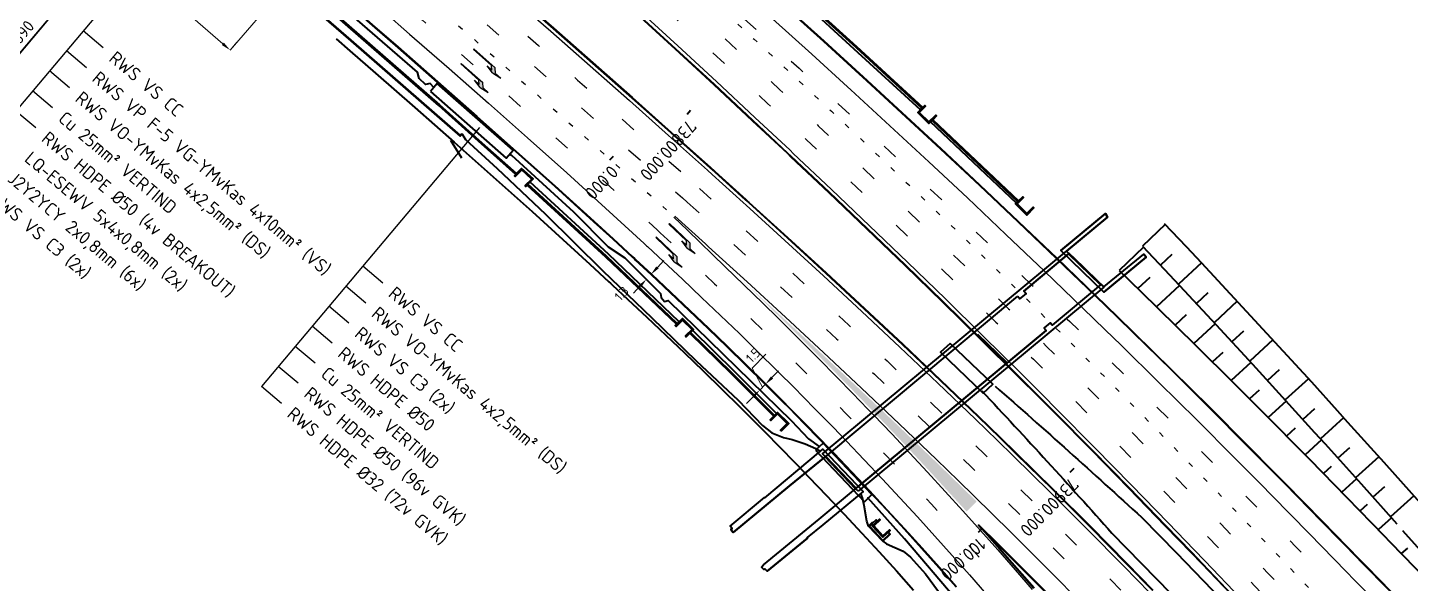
# Model space of a CAD drawing. Header units: metres. Extents: x 134219 to 139178, y 438661 to 444352.
# Drawn here: x 134844.7 to 135108.4, y 443591.3 to 443697.3 of the extents above; entities that cross this region are included whole.
import ezdxf
from ezdxf.enums import TextEntityAlignment as Align

# ---------------------------------------------------------------- set-up
doc = ezdxf.new("R2010")
doc.units = ezdxf.units.M
doc.linetypes.add('13strp', pattern=[4, 1, -3])
doc.linetypes.add('39strp', pattern=[12, 3, -9])
doc.layers.get('DEFPOINTS').update_dxf_attribs({"color": 193})
for name, color, linetype, lineweight in [('N-WE-AM-KILOMETRERING-S', 7, 'Continuous', 25), ('N-WE-KL-ET_LS_OV_KABEL-G', 10, 'KL-LS-OV-N', 35), ('N-WE-KL-ET_LS_OV_KABEL-M', 7, 'Continuous', 18), ('N-WE-KL-ET_LS_OV_KABEL-T25', 7, 'Continuous', 25), ('N-WE-KL-ET_MANTELBUIS-G', 10, 'Continuous', 35), ('Utd-geleiderail-nw', 8, 'glm a2ee v014$0$f2m40080', 35), ('Utd-ondergr-bs', 8, 'Continuous', 35), ('Utd-ondergr-nw', 8, '13strp', 35), ('X-XX-AL-AANPIJLING-G', 7, 'Continuous', 18), ('X-XX-AL-AANPIJLING-S', 7, 'Continuous', 25)]:
    doc.layers.add(name, color=color, linetype=linetype, lineweight=lineweight)
doc.layers.add('N-WE-KL-MONITORING-T25', color=2, linetype='Continuous')
doc.layers.add('Utd-weg-nw', color=8, linetype='Continuous')
doc.styles.add('alm a2ee v011$0$rtw_iso', font='NLCS-ISO.ttf')
doc.styles.add('ISO18', font='NLCS-ISO.ttf')
doc.styles.add('ISO25', font='NLCS-ISO.ttf')
doc.styles.add('NLCS-ISO', font='NLCS-ISO.ttf')
doc.styles.add('NLCS_18', font='NLCS-ISO.ttf', dxfattribs={"height": 1.8})
doc.linetypes.add('glm a2ee v014$0$f2m40080', pattern='A,2,-1,[160,RTW.shx,S=0.5,R=0,X=0,Y=0],-1', length=4)
doc.linetypes.add('KL-LS-OV-N', pattern='A,4,-1,[103,NLCS.SHX,S=0.75,R=0,X=0,Y=0],-1,4,-1.5,["0V",Standard,S=1,R=0,X=0,Y=-0.5],-3', length=14.5)
doc.dimstyles.new('NLCS_t18_pijl_Dimension_l3_h1', dxfattribs={"dimtxt": 1.8, "dimasz": 1.8, "dimexe": 2, "dimexo": 2, "dimgap": 0.7, "dimtad": 1, "dimdec": 1, "dimzin": 0, "dimdsep": 46, "dimtxsty": 'NLCS_18', "dimcen": 2.5, "dimdle": 2, "dimclrd": 256, "dimclre": 256, "dimclrt": 256, "dimadec": 1, "dimazin": 0, "dimtfac": 1, "dimtdec": 1, "dimtofl": 0, "dimtmove": 1, "dimatfit": 0, "dimfxl": 0, "dimtolj": 1, "dimtzin": 0, "dimlwd": 18, "dimlwe": 18, "dimarcsym": 0})
doc.dimstyles.new('UTD', dxfattribs={"dimtxt": 1.8, "dimasz": 1.8, "dimexe": 0, "dimexo": 0, "dimgap": 0.5, "dimtad": 1, "dimdec": 1, "dimzin": 1, "dimdsep": 46, "dimtxsty": 'ISO18', "dimcen": 2.5, "dimclrd": 256, "dimclre": 256, "dimclrt": 1, "dimadec": 0, "dimazin": 0, "dimtfac": 1, "dimtdec": 1, "dimtmove": 0, "dimatfit": 3, "dimfxl": 0, "dimlwd": -1, "dimlwe": -1, "dimarcsym": 0})

# ---------------------------------------------------------------- blocks, each defined once
blk = doc.blocks.new('Dwm A2 aanvulling$0$pijlre_750')
blk.add_hatch(color=256).paths.add_polyline_path([(5.2, -0.38), (4, -0.38), (5.7, -0.68), (7.5, -0.38), (6.2, -0.38), (5.45, 0.37), (0, 0.37), (0, 0.23), (4.6, 0.23)])
for p, q in [((0, 0.37), (5.45, 0.37)), ((0, 0.37), (0, 0.23)), ((0, 0.23), (4.6, 0.23)), ((5.2, -0.38), (4.6, 0.23)), ((6.2, -0.38), (5.45, 0.37)), ((4, -0.38), (5.2, -0.38)), ((5.7, -0.68), (4, -0.38)), ((5.7, -0.68), (7.5, -0.38)), ((6.2, -0.38), (7.5, -0.38))]:
    blk.add_line(p, q)
blk = doc.blocks.new('*D153')
at = {"layer": 'DEFPOINTS', "color": 0, "transparency": 16777216}
for p in [(134860.22, 443713.03), (134883.28, 443692.98), (134883.28, 443692.98)]:
    blk.add_point(p, dxfattribs=at)
at = {"layer": 'N-WE-KL-ET_LS_OV_KABEL-M', "lineweight": 18, "transparency": 16777216}
for p, q in [((134860.22, 443713.03), (134861.53, 443714.54)), ((134883.28, 443692.98), (134884.59, 443694.49))]:
    blk.add_line(p, q, dxfattribs=at)
at = {"layer": 'N-WE-KL-ET_LS_OV_KABEL-M', "linetype": 'Continuous', "lineweight": 18, "transparency": 16777216}
blk.add_line((134861.58, 443711.84), (134881.92, 443694.16), dxfattribs=at)
at = {"layer": 'N-WE-KL-ET_LS_OV_KABEL-M', "transparency": 16777216}
for points in [[(134861.77, 443712.07), (134861.38, 443711.62), (134860.22, 443713.03)], [(134882.12, 443694.39), (134881.72, 443693.93), (134883.28, 443692.98)]]:
    blk.add_solid(points, dxfattribs=at)
at = {"layer": 'N-WE-KL-ET_LS_OV_KABEL-M', "transparency": 16777216, "insert": (134870.44, 443706.26), "char_height": 1.8, "attachment_point": 5, "rotation": 319, "style": 'NLCS_18'}
blk.add_mtext('\\A1;30.6', dxfattribs=at)
blk = doc.blocks.new('*D171')
at = {"layer": 'DEFPOINTS', "color": 0, "transparency": 16777216}
for p in [(134963.59, 443650.2), (134962.71, 443649.26), (134962.71, 443649.26)]:
    blk.add_point(p, dxfattribs=at)
at = {"layer": 'N-WE-KL-ET_LS_OV_KABEL-M', "linetype": 'Continuous', "lineweight": 18, "transparency": 16777216}
for p, q in [((134964.82, 443651.52), (134966.04, 443652.84)), ((134961.48, 443647.94), (134960.25, 443646.62))]:
    blk.add_line(p, q, dxfattribs=at)
at = {"layer": 'N-WE-KL-ET_LS_OV_KABEL-M', "lineweight": 18, "transparency": 16777216}
for p, q in [((134962.71, 443649.26), (134961.24, 443650.62)), ((134963.59, 443650.2), (134962.13, 443651.57))]:
    blk.add_line(p, q, dxfattribs=at)
at = {"layer": 'N-WE-KL-ET_LS_OV_KABEL-M', "transparency": 16777216}
for points in [[(134964.6, 443651.73), (134965.04, 443651.32), (134963.59, 443650.2)], [(134961.26, 443648.14), (134961.7, 443647.74), (134962.71, 443649.26)]]:
    blk.add_solid(points, dxfattribs=at)
at = {"layer": 'N-WE-KL-ET_LS_OV_KABEL-M', "transparency": 16777216, "insert": (134957.98, 443646.53), "char_height": 1.8, "attachment_point": 5, "rotation": 47.0156, "style": 'NLCS_18'}
blk.add_mtext('\\A1;1.3', dxfattribs=at)
blk = doc.blocks.new('*D174')
at = {"layer": 'DEFPOINTS', "color": 0, "transparency": 16777216}
for p in [(134985.41, 443629.24), (134984.33, 443628.15), (134984.33, 443628.15)]:
    blk.add_point(p, dxfattribs=at)
at = {"layer": 'N-WE-KL-ET_LS_OV_KABEL-M', "linetype": 'Continuous', "lineweight": 18, "transparency": 16777216}
for p, q in [((134982.89, 443632.31), (134985.51, 443634.97)), ((134984.87, 443628.69), (134982.89, 443632.31)), ((134986.67, 443630.52), (134987.93, 443631.8)), ((134985.41, 443629.24), (134984.33, 443628.15)), ((134983.07, 443626.87), (134981.81, 443625.58))]:
    blk.add_line(p, q, dxfattribs=at)
at = {"layer": 'N-WE-KL-ET_LS_OV_KABEL-M', "lineweight": 18, "transparency": 16777216}
for p, q in [((134984.33, 443628.15), (134982.91, 443629.55)), ((134985.41, 443629.24), (134983.98, 443630.64))]:
    blk.add_line(p, q, dxfattribs=at)
at = {"layer": 'N-WE-KL-ET_LS_OV_KABEL-M', "transparency": 16777216}
for points in [[(134986.46, 443630.73), (134986.88, 443630.31), (134985.41, 443629.24)], [(134982.85, 443627.08), (134983.28, 443626.65), (134984.33, 443628.15)]]:
    blk.add_solid(points, dxfattribs=at)
at = {"layer": 'N-WE-KL-ET_LS_OV_KABEL-M', "transparency": 16777216, "insert": (134983.06, 443634.76), "char_height": 1.8, "attachment_point": 5, "rotation": 45.4268, "style": 'NLCS_18'}
blk.add_mtext('\\A1;1.5', dxfattribs=at)
blk = doc.blocks.new('SAL-AM_KILOMETRERING-SO')
blk.add_lwpolyline([(-37, 0), (-28, 0), (-10, 0)])
at = {"style": 'ISO25'}
blk.add_text('KM', height=2.25, dxfattribs=at).set_placement((-36, 1))
blk.add_attdef('KM', (-31, 1), '', height=2.25, dxfattribs=at)

msp = doc.modelspace()

# ---------------------------------------------------------------- hatches: boundary and pattern name
at = {"layer": 'Utd-weg-nw', "linetype": 'Continuous'}
msp.add_hatch(color=256, dxfattribs=at).paths.add_polyline_path([(134980.94, 443649.11), (134985.18, 443644.98), (134988.1, 443642.12), (134988.75, 443641.47), (134992.3, 443637.95), (134995.84, 443634.41), (134999.36, 443630.85), (135002.32, 443627.83), (135005.26, 443624.8), (135006.34, 443623.68), (135009.79, 443620.07), (135013.23, 443616.43), (135016.64, 443612.77), (135020.02, 443609.08), (135023.81, 443604.97), (135025.7, 443606.91), (135021.95, 443610.56), (135017.8, 443614.59), (135010.65, 443621.43), (135003.46, 443628.24), (134996.23, 443635.01), (134988.96, 443641.75), (134981.65, 443648.46), (134980.94, 443649.11)])

# ---------------------------------------------------------------- linework, layer by layer
at = {"layer": 'N-WE-KL-ET_LS_OV_KABEL-G', "flags": 128}
for points, elevation in [([(134922.16, 443685.84), (134921.49, 443686.58), (134920.58, 443686.39), (134919.39, 443687.53), (134919.07, 443688.75), (134876.63, 443725.56), (134874.58, 443728.01), (134873.22, 443729.12), (134867.24, 443733.3), (134867.24, 443733.33)], 9.2), ([(134936.62, 443673.11), (134936.99, 443672.93), (134948.81, 443662.11), (134955.39, 443655.46), (134958.6, 443653.34), (134965.43, 443646.55), (134965.5, 443645.78), (134966.18, 443645.05), (134966.86, 443645.2), (134990.36, 443622.26), (134993.63, 443618.84), (134995.69, 443617.35), (134995.69, 443617.35)], 6.18)]:
    msp.add_lwpolyline(points, dxfattribs=dict(at, elevation=elevation))
msp.add_lwpolyline([(135070.34, 443525.32), (135061.64, 443537.57), (135049.62, 443554.45), (135040.97, 443565.33), (135028.85, 443580.07), (135021.82, 443588.21), (135011.94, 443599.75), (135004.96, 443607.57), (135005.01, 443607.54)], dxfattribs=at)
at = {"layer": 'N-WE-KL-ET_LS_OV_KABEL-M'}
msp.add_lwpolyline([(134892.8, 443703.93), (134883.28, 443692.98)], dxfattribs=at)
at = {"layer": 'N-WE-KL-ET_MANTELBUIS-G', "flags": 128}
for points in [[(134921.5, 443685.09), (134935.96, 443672.35), (134937.28, 443673.86), (134922.82, 443686.59)], [(134994.96, 443616.66), (135004.29, 443606.85), (135005.74, 443608.23), (134996.41, 443618.04)]]:
    msp.add_lwpolyline(points, close=True, dxfattribs=at)
at = {"layer": 'Utd-geleiderail-nw', "linetype": 'Continuous', "flags": 128}
for points in [[(135029.22, 443628.91, -0.004702), (135057.2, 443603.85), (135063.81, 443597.11), (135067.19, 443593.63), (135074.14, 443586.42)], [(135026.68, 443628.01, -0.006198), (135051.5, 443600.88), (135062.74, 443589.32)]]:
    msp.add_lwpolyline(points, format="xyb", dxfattribs=at)
at = {"layer": 'Utd-ondergr-bs', "flags": 128}
for points in [[(134939.86, 443750), (134951.58, 443739.81), (134972, 443721.9), (134984.68, 443710.58), (134983.38, 443709.16), (134985.62, 443707.1), (134986.56, 443708.11), (135002.66, 443693.52), (135015.28, 443681.87), (135014.48, 443681.05), (135016.62, 443678.99), (135017.2, 443679.55), (135033.58, 443664.06), (135033.15, 443663.63), (135035.27, 443661.52), (135036.64, 443662.89), (135036.5, 443663.03), (135035.27, 443661.8), (135033.43, 443663.63), (135034.64, 443664.86)], [(134940.17, 443750), (134951.71, 443739.97), (134972.14, 443722.05), (134984.81, 443710.73), (134984.93, 443710.86), (134985.08, 443710.72), (134983.67, 443709.17), (134985.61, 443707.38), (134987.01, 443708.89), (134987.15, 443708.75), (134986.69, 443708.25), (135002.79, 443693.67), (135015.42, 443682.02), (135015.81, 443682.42), (135015.95, 443682.28), (135014.77, 443681.06), (135016.62, 443679.27), (135017.91, 443680.55), (135018.05, 443680.41), (135017.34, 443679.7), (135033.72, 443664.2), (135034.5, 443665), (135034.64, 443664.86)], [(134923.2, 443682.49), (134903.43, 443699.69), (134885.96, 443714.79), (134869.1, 443729.54)], [(134877.2, 443720.91), (134877.27, 443720.98), (134875.03, 443722.95), (134874.5, 443722.42), (134889.98, 443708.94), (134906.3, 443694.76), (134925.21, 443678.28), (134927.17, 443676.57), (134927.56, 443676.97), (134927.49, 443677.04)], [(134877.2, 443720.91), (134875.03, 443722.81), (134874.65, 443722.42), (134890.04, 443709.01), (134906.36, 443694.84), (134927.17, 443676.71), (134927.49, 443677.04)], [(134986.54, 443708.24), (134986.62, 443708.18), (135002.72, 443693.59), (135015.35, 443681.94), (135015.42, 443681.88)], [(134986.69, 443708.25), (135002.79, 443693.67), (135015.42, 443682.02), (135015.81, 443682.42), (135015.95, 443682.28), (135014.77, 443681.06), (135016.62, 443679.27), (135017.91, 443680.55), (135018.05, 443680.41), (135017.34, 443679.7), (135033.72, 443664.2), (135034.5, 443665), (135034.64, 443664.86), (135033.43, 443663.63), (135035.27, 443661.8), (135036.5, 443663.03), (135036.64, 443662.89), (135035.27, 443661.52), (135033.15, 443663.63), (135033.58, 443664.06), (135017.2, 443679.55), (135016.62, 443678.99), (135014.48, 443681.05), (135015.28, 443681.87), (135002.66, 443693.52), (134986.56, 443708.11)], [(135015.01, 443681.59), (135002.35, 443693.16), (134992.34, 443702.28), (134986.26, 443707.79)], [(134903.49, 443699.77), (134923.26, 443682.56), (134930.83, 443675.75), (134937.95, 443669.41), (134938.91, 443670.41), (134941.11, 443668.4), (134940.12, 443667.39), (134955.08, 443653.67), (134968.61, 443640.82), (134969.58, 443641.79), (134971.72, 443639.67), (134971.15, 443639.13), (134979, 443631.42), (134987.17, 443623.31), (134987.75, 443623.89), (134989.86, 443621.77), (134988.46, 443620.35), (134988.31, 443620.49), (134989.58, 443621.77), (134987.75, 443623.6), (134986.47, 443622.33), (134986.33, 443622.47), (134987.03, 443623.17), (134978.86, 443631.28), (134971.01, 443638.99), (134970.32, 443638.32), (134970.18, 443638.46), (134971.43, 443639.67), (134969.58, 443641.5), (134968.37, 443640.29), (134968.23, 443640.43), (134968.48, 443640.68), (134954.94, 443653.52), (134939.98, 443667.24), (134939.74, 443666.98), (134939.59, 443667.12), (134940.83, 443668.39), (134938.92, 443670.13), (134937.69, 443668.84), (134937.55, 443668.98), (134937.81, 443669.26), (134930.69, 443675.6), (134923.13, 443682.41), (134903.36, 443699.62)], [(134939.59, 443667.12), (134939.74, 443666.98), (134939.98, 443667.24), (134954.94, 443653.52), (134968.48, 443640.68), (134968.23, 443640.43), (134968.37, 443640.29), (134969.58, 443641.5), (134971.43, 443639.67), (134970.18, 443638.46), (134970.32, 443638.32), (134971.01, 443638.99), (134978.86, 443631.28), (134987.03, 443623.17), (134986.33, 443622.47), (134986.47, 443622.33), (134987.75, 443623.6), (134989.58, 443621.77), (134988.31, 443620.49), (134988.46, 443620.35), (134989.86, 443621.77), (134987.75, 443623.89), (134987.17, 443623.31), (134979, 443631.42), (134971.15, 443639.13), (134971.72, 443639.67), (134969.58, 443641.79), (134968.61, 443640.82), (134955.08, 443653.67), (134940.12, 443667.39), (134941.11, 443668.4), (134938.91, 443670.41), (134937.95, 443669.41), (134930.83, 443675.75), (134923.26, 443682.56), (134903.49, 443699.77)], [(134937.95, 443669.27), (134937.88, 443669.33), (134923.2, 443682.49)], [(135017.94, 443680.44), (135016.63, 443679.14), (135014.64, 443681.05), (135015.42, 443681.88)], [(135015.84, 443682.31), (135015.42, 443681.88)], [(135033.32, 443663.8), (135016.9, 443679.27)], [(135017.19, 443679.69), (135017.26, 443679.62), (135033.64, 443664.13), (135033.71, 443664.07)], [(134927.56, 443676.97), (134928.2, 443675.93), (134934.22, 443670.38), (134943.46, 443661.69), (134954.42, 443650.88), (134963.76, 443641.94), (134972.22, 443633.71), (134980.23, 443626.24), (134984.89, 443621.37), (134986.64, 443620.01), (134988.84, 443619.1), (134990.53, 443618.74), (134993.03, 443617.9), (134995.03, 443617.03), (134995.9, 443616.5)], [(134927.48, 443672.36), (134925.42, 443675.76)], [(134937.65, 443668.96), (134938.92, 443670.27), (134940.96, 443668.39), (134939.71, 443667.11)], [(134939.98, 443667.38), (134940.05, 443667.31), (134955.01, 443653.59), (134968.55, 443640.75), (134968.62, 443640.68)], [(134968.98, 443641.18), (134955.47, 443654.08), (134940.54, 443667.81)], [(135036.53, 443662.92), (135035.27, 443661.67), (135033.3, 443663.63), (135034.52, 443664.88)], [(135050.62, 443661.22), (135050.26, 443661.8), (135041.74, 443654.74), (135049.97, 443646.8), (135058.04, 443653.48), (135057.64, 443653.97)], [(135042.88, 443654.65), (135050.68, 443661.14), (135050.62, 443661.22)], [(135043.23, 443654.1), (135034.72, 443647.01)], [(135042.88, 443654.65), (135044.19, 443653.39), (135048.72, 443649.02), (135049.99, 443647.8)], [(135049.31, 443648.24), (135043.23, 443654.1)], [(135049.99, 443647.8), (135057.58, 443654.04), (135057.64, 443653.97)], [(135049.31, 443648.24), (135040.14, 443640.5)], [(134996.93, 443615.47), (135033.54, 443646.04)], [(135033.54, 443646.04), (135033.97, 443645.54), (135035.14, 443646.51), (135034.72, 443647.01)], [(134968.32, 443640.39), (134969.58, 443641.64), (134971.58, 443639.66), (134970.28, 443638.42)], [(134987.56, 443623.7), (134979.51, 443631.68), (134971.55, 443639.51)], [(135002.74, 443609.42), (135038.97, 443639.51)], [(135040.14, 443640.5), (135039.73, 443640.96), (135038.59, 443639.98), (135038.97, 443639.51)], [(134971.01, 443639.12), (134978.92, 443631.34), (134987.17, 443623.17)], [(135025.89, 443638.82), (135031.4, 443633.47)], [(134988.41, 443620.45), (134989.71, 443621.77), (134987.75, 443623.74), (134986.42, 443622.43)], [(134985.29, 443607.57), (134995.9, 443616.5), (134996.35, 443616.88), (135004.08, 443608.8), (134996.38, 443602.46), (134993.41, 443600.01)], [(134979.26, 443601.01), (134990.02, 443609.86), (134996.82, 443615.39)], [(135002.62, 443609.33), (134996.82, 443615.39)], [(135002.74, 443609.42), (134996.93, 443615.47)], [(134984.7, 443594.39), (134985.07, 443594.82), (134995.67, 443603.51), (135002.62, 443609.33)], [(135005.1, 443602.21), (135004.79, 443603.14), (135004.26, 443606.16), (135003.96, 443607.61), (135003.61, 443608.4)], [(134979.09, 443601.75), (134978.7, 443602.19), (134985.22, 443607.64), (134985.29, 443607.57)], [(135005.86, 443602.79), (135005.79, 443602.86), (135005.1, 443602.21), (135007.81, 443599.33), (135009.23, 443600.68), (135009.16, 443600.75)], [(135005.86, 443602.79), (135005.24, 443602.2), (135007.81, 443599.47), (135009.16, 443600.75)], [(135006.77, 443603.15), (135006.52, 443603.4), (135005.86, 443602.79)], [(135007.18, 443603.38), (135005.95, 443602.22), (135007.83, 443600.22), (135009.12, 443601.42)], [(134979.09, 443601.75), (134978.85, 443601.56), (134979.26, 443601.01)], [(134985.32, 443594.08), (134985.75, 443593.63), (134993.47, 443599.93), (134993.41, 443600.01)], [(135008.9, 443601.06), (135009.16, 443600.75)], [(135007.81, 443599.33), (135008.54, 443598.8), (135011.7, 443597.4), (135013.11, 443596.25), (135015.95, 443593.11), (135020.94, 443586.39), (135022.69, 443584.37), (135023.51, 443582.98), (135024.17, 443581.51), (135025.09, 443580.38), (135026.25, 443579.63), (135027.88, 443578.86), (135029.28, 443577.41), (135032.52, 443573.19), (135039.76, 443564.85), (135050.95, 443550.6), (135062.54, 443535), (135075.4, 443517.04), (135088.04, 443498.5), (135095.08, 443487.52), (135099.36, 443480.69)], [(134985.32, 443594.08), (134985.11, 443593.92), (134984.7, 443594.39)]]:
    msp.add_lwpolyline(points, dxfattribs=at)
for points in [[(135042.18, 443655.09), (135050.26, 443661.8), (135050.62, 443661.22), (135050.68, 443661.14), (135042.88, 443654.65), (135044.19, 443653.39), (135048.72, 443649.02), (135049.99, 443647.8), (135057.58, 443654.04), (135058.04, 443653.48), (135049.97, 443646.8), (135041.74, 443654.74)], [(135003.12, 443608.88), (134996.29, 443616), (135042.84, 443654.62), (135049.95, 443647.77)], [(135033.54, 443646.04), (135033.97, 443645.54), (135035.14, 443646.51), (135034.72, 443647.01), (135043.23, 443654.1), (135049.31, 443648.24), (135040.14, 443640.5), (135039.73, 443640.96), (135038.59, 443639.98), (135038.97, 443639.51), (135002.74, 443609.42), (134996.93, 443615.47)], [(135020.66, 443637), (135018.81, 443635.39), (135026.95, 443627.57), (135028.77, 443629.25)], [(134979.26, 443601.01), (134978.85, 443601.56), (134979.09, 443601.75), (134978.7, 443602.19), (134985.22, 443607.64), (134985.29, 443607.57), (134995.9, 443616.5), (134996.35, 443616.88), (135004.08, 443608.8), (134996.38, 443602.46), (134993.41, 443600.01), (134993.47, 443599.93), (134985.75, 443593.63), (134985.32, 443594.08), (134985.11, 443593.92), (134984.7, 443594.39), (134985.07, 443594.82), (134995.67, 443603.51), (135002.62, 443609.33), (134996.82, 443615.39), (134990.02, 443609.86)], [(135005.86, 443602.79), (135005.24, 443602.2), (135007.81, 443599.47), (135009.16, 443600.75), (135009.23, 443600.68), (135007.81, 443599.33), (135005.1, 443602.21), (135005.79, 443602.86)], [(135008.9, 443601.06), (135007.82, 443600.07), (135005.79, 443602.23), (135007.17, 443603.52), (135007.31, 443603.38), (135006.08, 443602.22), (135007.83, 443600.35), (135009.11, 443601.52), (135009.24, 443601.37)]]:
    msp.add_lwpolyline(points, close=True, dxfattribs=at)
at = {"layer": 'Utd-ondergr-bs'}
for points in [[(134940.17, 443750, 0), (134951.71, 443739.97, 0), (134972.14, 443722.05, 0), (134984.81, 443710.73, 0), (134984.93, 443710.86, 0), (134985.08, 443710.72, 0), (134983.67, 443709.17, 0), (134985.61, 443707.38, 0), (134987.01, 443708.89, 0), (134987.15, 443708.75, 0), (134986.69, 443708.25, 0), (135002.79, 443693.67, 0), (135015.42, 443682.02, 0), (135015.81, 443682.42, 0), (135015.95, 443682.28, 0), (135014.77, 443681.06, 0), (135016.62, 443679.27, 0), (135017.91, 443680.55, 0), (135018.05, 443680.41, 0), (135017.34, 443679.7, 0), (135033.72, 443664.2, 0), (135034.5, 443665, 0), (135034.64, 443664.86, 0)], [(134986.69, 443708.25, 0), (135002.79, 443693.67, 0), (135015.42, 443682.02, 0), (135015.81, 443682.42, 0), (135015.95, 443682.28, 0), (135014.77, 443681.06, 0), (135016.62, 443679.27, 0), (135017.91, 443680.55, 0), (135018.05, 443680.41, 0), (135017.34, 443679.7, 0), (135033.72, 443664.2, 0), (135034.5, 443665, 0), (135034.64, 443664.86, 0), (135033.43, 443663.63, 0), (135035.27, 443661.8, 0), (135036.5, 443663.03, 0), (135036.64, 443662.89, 0), (135035.27, 443661.52, 0), (135033.15, 443663.63, 0), (135033.32, 443663.8, 0), (135033.58, 443664.06, 0), (135017.2, 443679.55, 0), (135016.9, 443679.27, 0), (135016.62, 443678.99, 0), (135014.48, 443681.05, 0), (135015.01, 443681.59, 0), (135015.28, 443681.87, 0), (135002.66, 443693.52, 0), (134986.56, 443708.11, 0)], [(134986.56, 443708.11, 0), (135002.66, 443693.52, 0), (135015.28, 443681.87, 0), (135015.01, 443681.59, 0), (135014.48, 443681.05, 0), (135016.62, 443678.99, 0), (135016.9, 443679.27, 0), (135017.2, 443679.55, 0), (135033.58, 443664.06, 0), (135033.32, 443663.8, 0), (135033.15, 443663.63, 0), (135035.27, 443661.52, 0), (135036.64, 443662.89, 0), (135036.5, 443663.03, 0), (135035.27, 443661.8, 0), (135033.43, 443663.63, 0), (135034.64, 443664.86, 0)]]:
    msp.add_polyline3d(points, dxfattribs=at)
at = {"layer": 'Utd-ondergr-nw', "color": 7, "linetype": 'Continuous'}
for p, q in [((134971.15, 443681.45), (134970.48, 443680.7)), ((134956.35, 443672.71), (134955.66, 443671.99)), ((135044.22, 443613.16), (135043.51, 443612.45)), ((135026.73, 443601.66), (135025.98, 443600.99))]:
    msp.add_line(p, q, dxfattribs=at)
at = {"layer": 'Utd-ondergr-nw', "linetype": 'Continuous', "flags": 128}
for points in [[(134837.8, 443787.19), (134845.55, 443780.86), (134853.3, 443774.53), (134861.04, 443768.19), (134868.79, 443761.86), (134869.26, 443761.48), (134869.38, 443761.38), (134876.53, 443755.53), (134884.28, 443749.2), (134892.03, 443742.87), (134899.77, 443736.54), (134906.72, 443730.54), (134907.34, 443730), (134914.89, 443723.44), (134922.43, 443716.88), (134926.11, 443713.67), (134929.96, 443710.31), (134937.49, 443703.73), (134945, 443697.15), (134952.49, 443690.54), (134959.97, 443683.93), (134967.43, 443677.29), (134974.87, 443670.63), (134975.78, 443669.8)], [(134840.08, 443759.33), (134847.59, 443752.73), (134855.1, 443746.12), (134855.56, 443745.72), (134855.68, 443745.62), (134862.61, 443739.52), (134870.12, 443732.92), (134877.63, 443726.31), (134885.14, 443719.71), (134892.07, 443713.68), (134892.69, 443713.14), (134900.23, 443706.59), (134907.76, 443700.03), (134910.38, 443697.75), (134915.29, 443693.46), (134922.81, 443686.88), (134930.31, 443680.29), (134937.79, 443673.66), (134945.22, 443667.01), (134952.62, 443660.31), (134956.3, 443656.95), (134959.97, 443653.57), (134960.37, 443653.2)], [(134840.13, 443759.38), (134847.64, 443752.78), (134855.15, 443746.18), (134855.61, 443745.78), (134855.72, 443745.67), (134862.66, 443739.57), (134870.17, 443732.97), (134877.68, 443726.37), (134885.19, 443719.76), (134892.11, 443713.74), (134892.73, 443713.2), (134900.27, 443706.64), (134907.8, 443700.09), (134910.42, 443697.8), (134915.34, 443693.52), (134922.86, 443686.94), (134930.36, 443680.34), (134937.83, 443673.72), (134945.27, 443667.06), (134952.67, 443660.36), (134956.35, 443657), (134960.02, 443653.62), (134960.42, 443653.25)], [(134937.44, 443703.68), (134944.95, 443697.09), (134952.45, 443690.49), (134959.93, 443683.87), (134967.38, 443677.24), (134974.82, 443670.58), (134975.74, 443669.75)], [(134988.99, 443701.44), (134996.48, 443694.67), (135003.33, 443688.44), (135003.95, 443687.87), (135011.4, 443681.02), (135018.83, 443674.14), (135026.23, 443667.22), (135033.61, 443660.25), (135040.96, 443653.25), (135048.29, 443646.2), (135052.56, 443642.05), (135055.59, 443639.1), (135062.85, 443631.97), (135070.08, 443624.8), (135077.27, 443617.6), (135082.36, 443612.46), (135084.44, 443610.36), (135091.57, 443603.1), (135098.67, 443595.8), (135098.71, 443595.76)], [(134989.04, 443701.49), (134996.53, 443694.72), (135003.37, 443688.49), (135004, 443687.92), (135011.45, 443681.07), (135018.87, 443674.19), (135026.28, 443667.27), (135033.66, 443660.3), (135041.01, 443653.3), (135048.34, 443646.25), (135052.61, 443642.1), (135055.64, 443639.15), (135062.9, 443632.02), (135070.13, 443624.85), (135077.32, 443617.65), (135082.41, 443612.51), (135084.49, 443610.41), (135091.62, 443603.14), (135098.73, 443595.85), (135098.76, 443595.81)], [(134960.8, 443699.96), (134968.19, 443693.19), (134975.56, 443686.39), (134982.9, 443679.57), (134989.61, 443673.29), (134990.22, 443672.71), (134997.51, 443665.82), (135004.78, 443658.9), (135012.01, 443651.95), (135019.21, 443644.96), (135026.38, 443637.94), (135033.51, 443630.88), (135037.67, 443626.73), (135040.61, 443623.78), (135047.67, 443616.65), (135054.7, 443609.48), (135061.69, 443602.28), (135066.64, 443597.15), (135068.65, 443595.06), (135075.58, 443587.8)], [(134960.85, 443700.01), (134968.24, 443693.24), (134975.61, 443686.45), (134982.95, 443679.62), (134989.66, 443673.34), (134990.27, 443672.76), (134997.56, 443665.88), (135004.82, 443658.96), (135012.06, 443652), (135019.26, 443645.01), (135026.43, 443637.99), (135033.56, 443630.93), (135037.72, 443626.78), (135040.66, 443623.83), (135047.72, 443616.7), (135054.75, 443609.53), (135061.74, 443602.33), (135066.69, 443597.2), (135068.7, 443595.1), (135075.63, 443587.85)], [(134903.5, 443695.15), (134906.12, 443692.86), (134911.03, 443688.58), (134918.54, 443682.01), (134926.02, 443675.43), (134933.48, 443668.82), (134940.89, 443662.19), (134948.26, 443655.52), (134951.92, 443652.17), (134955.57, 443648.81), (134955.89, 443648.52)], [(134975.74, 443669.75), (134981.61, 443664.45), (134982.23, 443663.89), (134989.61, 443657.17), (134996.96, 443650.43), (135004.28, 443643.65), (135011.55, 443636.83), (135018.79, 443629.98), (135025.99, 443623.08), (135030.17, 443619.03), (135033.14, 443616.14), (135040.24, 443609.15), (135047.3, 443602.11), (135054.31, 443595.02), (135059.25, 443589.96)], [(134975.78, 443669.8), (134981.66, 443664.5), (134982.28, 443663.94), (134989.66, 443657.23), (134997.01, 443650.48), (135004.32, 443643.7), (135011.6, 443636.88), (135018.84, 443630.03), (135026.04, 443623.13), (135030.22, 443619.08), (135033.19, 443616.19), (135040.29, 443609.19), (135047.35, 443602.16), (135054.36, 443595.07), (135059.3, 443590.01)], [(135061.69, 443659.71), (135057.35, 443655.58)], [(135061.51, 443659.9), (135065.66, 443655.52), (135068.59, 443652.4), (135075.62, 443644.86), (135082.61, 443637.28), (135089.56, 443629.68), (135094.48, 443624.26), (135096.48, 443622.04), (135103.37, 443614.39), (135110.25, 443606.73)], [(135057.55, 443655.37), (135052.89, 443650.96)], [(135057.35, 443655.58), (135061.47, 443651.22), (135064.39, 443648.11), (135071.4, 443640.59), (135078.36, 443633.05), (135085.28, 443625.47), (135090.18, 443620.07), (135092.17, 443617.87), (135099.04, 443610.25), (135105.88, 443602.61)], [(134960.37, 443653.2), (134960.41, 443653.16), (134960.59, 443652.99), (134963.62, 443650.17), (134967.26, 443646.77), (134970.88, 443643.34), (134974.48, 443639.9), (134978.07, 443636.44), (134981.63, 443632.96), (134985.18, 443629.47), (134988.7, 443625.95), (134989.92, 443624.73), (134992.81, 443621.79), (134995.69, 443618.85), (134997.33, 443617.14), (134998.39, 443616.05), (135001.8, 443612.48), (135005.19, 443608.89), (135008.55, 443605.28), (135011.89, 443601.65), (135015.21, 443598), (135018.51, 443594.32), (135021.78, 443590.63)], [(134960.42, 443653.25), (134960.46, 443653.21), (134960.64, 443653.04), (134963.67, 443650.23), (134967.31, 443646.82), (134970.93, 443643.39), (134974.53, 443639.95), (134978.12, 443636.49), (134981.68, 443633.01), (134985.23, 443629.51), (134988.75, 443626), (134989.97, 443624.77), (134992.86, 443621.84), (134995.74, 443618.9), (134997.38, 443617.19), (134998.44, 443616.09), (135001.85, 443612.53), (135005.24, 443608.94), (135008.6, 443605.33), (135011.94, 443601.7), (135015.26, 443598.04), (135018.56, 443594.37), (135021.83, 443590.68)], [(135062.97, 443654.01), (135060.78, 443651.95)], [(135052.89, 443650.96), (135057.18, 443646.8), (135060.22, 443643.84), (135067.51, 443636.67), (135074.77, 443629.47), (135081.99, 443622.24), (135087.11, 443617.08), (135089.19, 443614.97), (135096.35, 443607.67), (135103.41, 443600.43)], [(135068.58, 443652.41), (135064.21, 443648.31)], [(134955.89, 443648.52), (134956.01, 443648.4), (134956.18, 443648.24), (134959.2, 443645.44), (134962.82, 443642.05), (134966.42, 443638.64), (134970, 443635.22), (134973.56, 443631.79), (134977.1, 443628.34), (134980.62, 443624.87), (134984.11, 443621.38), (134985.32, 443620.16), (134988.18, 443617.26), (134991.04, 443614.33), (134992.67, 443612.64), (134993.72, 443611.56), (134997.1, 443608.02), (135000.46, 443604.46), (135003.8, 443600.88), (135007.11, 443597.28), (135010.4, 443593.65), (135013.67, 443590.01)], [(135058.73, 443649.61), (135056.47, 443647.48)], [(135064.41, 443648.09), (135060.04, 443644.01)], [(135069.81, 443646.69), (135067.62, 443644.65)], [(135075.42, 443645.07), (135071.03, 443640.99)], [(135065.71, 443642.47), (135063.6, 443640.51)], [(135071.22, 443640.78), (135067.16, 443637.01)], [(135076.62, 443639.35), (135074.42, 443637.32)], [(135082.22, 443637.7), (135077.81, 443633.64)], [(135072.66, 443635.3), (135070.71, 443633.5)], [(135078.01, 443633.43), (135074.25, 443629.98)], [(135083.4, 443631.98), (135081.18, 443629.96)], [(135088.99, 443630.3), (135084.56, 443626.26)], [(135079.58, 443628.1), (135077.79, 443626.45)], [(135084.75, 443626.05), (135081.32, 443622.92)], [(135090.14, 443624.58), (135087.92, 443622.56)], [(135095.73, 443622.88), (135091.28, 443618.86)], [(135086.48, 443620.86), (135084.83, 443619.37)], [(135091.47, 443618.64), (135088.35, 443615.82)], [(135096.85, 443617.15), (135094.62, 443615.15)], [(135093.34, 443613.59), (135091.85, 443612.25)], [(135102.43, 443615.44), (135097.97, 443611.43)], [(135098.17, 443611.21), (135095.36, 443608.69)], [(135103.54, 443609.71), (135101.31, 443607.71)], [(135109.12, 443607.99), (135104.65, 443603.99)], [(135100.18, 443606.3), (135098.85, 443605.11)], [(135026, 443602.48), (135029.86, 443598.67), (135036.85, 443591.7), (135043.79, 443584.68)], [(135026, 443602.48), (135026.73, 443601.66), (135030.05, 443597.91), (135033.34, 443594.15), (135036.61, 443590.36)], [(135104.85, 443603.77), (135102.34, 443601.53)], [(135027.49, 443600.91), (135030.1, 443597.96), (135033.4, 443594.19), (135036.67, 443590.41)], [(135027.49, 443600.91), (135029.81, 443598.62), (135036.8, 443591.65), (135043.74, 443584.64)], [(135118.74, 443584.65), (135111.73, 443591.83), (135104.71, 443599), (135103.36, 443600.38)], [(135165.81, 443535.77), (135160.69, 443541.47), (135154.88, 443547.88), (135154.27, 443548.56), (135153.95, 443548.91), (135147.27, 443556.4), (135140.57, 443563.89), (135133.87, 443571.37), (135127.16, 443578.85), (135120.44, 443586.33), (135113.72, 443593.8), (135106.99, 443601.27)], [(135107.87, 443597.98), (135106.72, 443596.95)], [(135107.08, 443587.22), (135100.07, 443594.38), (135098.71, 443595.76)], [(135107.13, 443587.27), (135100.12, 443594.43), (135098.76, 443595.81)]]:
    msp.add_lwpolyline(points, dxfattribs=at)
at = {"layer": 'Utd-weg-nw', "linetype": '13strp', "flags": 128}
for points in [[(134682.21, 443958.77), (134689.76, 443952.21), (134697.3, 443945.65), (134704.85, 443939.09), (134712.4, 443932.52), (134719.94, 443925.96), (134727.49, 443919.4), (134735.03, 443912.84), (134742.58, 443906.28), (134750.13, 443899.72), (134754.22, 443896.16), (134757.67, 443893.15), (134765.22, 443886.59), (134772.76, 443880.03), (134780.31, 443873.47), (134787.86, 443866.91), (134795.4, 443860.35), (134802.95, 443853.78), (134810.49, 443847.22), (134818.04, 443840.66), (134825.59, 443834.1), (134827.95, 443832.04), (134833.13, 443827.54), (134840.68, 443820.98), (134848.23, 443814.41), (134855.77, 443807.85), (134863.32, 443801.29), (134870.86, 443794.73), (134878.41, 443788.17), (134885.96, 443781.6), (134886.41, 443781.21), (134886.53, 443781.11), (134893.5, 443775.04), (134901.05, 443768.48), (134908.59, 443761.92), (134916.13, 443755.35), (134923.03, 443749.3), (134923.65, 443748.75), (134931.15, 443742.14), (134938.65, 443735.5), (134942.3, 443732.24), (134946.13, 443728.83), (134953.59, 443722.13), (134961.04, 443715.41), (134968.47, 443708.65), (134975.89, 443701.86), (134983.28, 443695.04), (134990.66, 443688.19), (134997.39, 443681.88), (134998.01, 443681.31), (135005.33, 443674.39), (135012.64, 443667.43), (135019.91, 443660.43), (135027.16, 443653.4), (135034.38, 443646.33), (135041.56, 443639.22), (135045.75, 443635.05), (135048.72, 443632.07), (135055.83, 443624.89), (135062.92, 443617.66), (135069.96, 443610.41), (135074.95, 443605.24), (135076.98, 443603.13), (135083.96, 443595.82), (135090.92, 443588.48), (135091.15, 443588.23)], [(134658.56, 443931.57), (134666.1, 443925.01), (134673.65, 443918.44), (134681.19, 443911.88), (134688.74, 443905.32), (134696.29, 443898.76), (134703.83, 443892.2), (134711.38, 443885.64), (134718.92, 443879.07), (134726.47, 443872.51), (134730.56, 443868.95), (134734.02, 443865.95), (134741.56, 443859.39), (134749.11, 443852.83), (134756.66, 443846.27), (134764.2, 443839.7), (134771.75, 443833.14), (134779.29, 443826.58), (134786.84, 443820.02), (134794.39, 443813.46), (134801.93, 443806.9), (134804.3, 443804.84), (134809.48, 443800.33), (134817.02, 443793.77), (134824.6, 443787.25), (134832.11, 443780.65), (134839.62, 443774.04), (134847.13, 443767.44), (134854.64, 443760.84), (134862.15, 443754.23), (134862.61, 443753.83), (134862.73, 443753.73), (134869.66, 443747.63), (134877.17, 443741.03), (134884.68, 443734.42), (134892.19, 443727.82), (134899.12, 443721.79), (134899.74, 443721.25), (134907.28, 443714.69), (134914.81, 443708.13), (134918.49, 443704.93), (134922.34, 443701.57), (134929.85, 443695.01), (134937.34, 443688.44), (134944.82, 443681.85), (134952.28, 443675.25), (134959.71, 443668.64), (134967.12, 443662), (134968.03, 443661.18)]]:
    msp.add_lwpolyline(points, dxfattribs=at)
at = {"layer": 'Utd-weg-nw', "linetype": '39strp', "flags": 128}
for points in [[(134679.77, 443955.96), (134687.31, 443949.4), (134694.86, 443942.84), (134702.41, 443936.28), (134709.95, 443929.71), (134717.5, 443923.15), (134725.04, 443916.59), (134732.59, 443910.03), (134740.14, 443903.47), (134747.68, 443896.91), (134751.77, 443893.35), (134755.23, 443890.34), (134762.77, 443883.78), (134770.32, 443877.22), (134777.87, 443870.66), (134785.41, 443864.1), (134792.96, 443857.53), (134800.5, 443850.97), (134808.05, 443844.41), (134815.6, 443837.85), (134823.14, 443831.29), (134825.51, 443829.23), (134830.69, 443824.73), (134838.23, 443818.16), (134845.78, 443811.6), (134853.33, 443805.04), (134860.87, 443798.48), (134868.42, 443791.92), (134875.97, 443785.36), (134883.51, 443778.79), (134883.97, 443778.4), (134884.09, 443778.29), (134891.06, 443772.23), (134898.6, 443765.67), (134906.15, 443759.11), (134913.69, 443752.54), (134920.59, 443746.49), (134921.21, 443745.94), (134928.71, 443739.33), (134936.2, 443732.69), (134939.86, 443729.43), (134943.68, 443726.02), (134951.14, 443719.33), (134958.58, 443712.61), (134966.01, 443705.86), (134973.42, 443699.08), (134980.8, 443692.27), (134988.17, 443685.42), (134994.89, 443679.12), (134995.51, 443678.55), (135002.82, 443671.64), (135010.11, 443664.69), (135017.37, 443657.71), (135024.61, 443650.69), (135031.81, 443643.64), (135038.98, 443636.54), (135043.15, 443632.38), (135046.11, 443629.41), (135053.21, 443622.24), (135060.28, 443615.04), (135067.31, 443607.8), (135072.28, 443602.64), (135074.3, 443600.53), (135081.27, 443593.24), (135088.21, 443585.92), (135088.44, 443585.67)], [(134677.47, 443953.32), (134685.02, 443946.76), (134692.56, 443940.2), (134700.11, 443933.63), (134707.65, 443927.07), (134715.2, 443920.51), (134722.75, 443913.95), (134730.29, 443907.39), (134737.84, 443900.83), (134745.39, 443894.26), (134749.48, 443890.71), (134752.93, 443887.7), (134760.48, 443881.14), (134768.02, 443874.58), (134775.57, 443868.02), (134783.12, 443861.46), (134790.66, 443854.89), (134798.21, 443848.33), (134805.75, 443841.77), (134813.3, 443835.21), (134820.85, 443828.65), (134823.21, 443826.59), (134828.39, 443822.09), (134835.94, 443815.52), (134843.48, 443808.96), (134851.03, 443802.4), (134858.58, 443795.84), (134866.12, 443789.28), (134873.67, 443782.71), (134881.21, 443776.15), (134881.67, 443775.75), (134881.79, 443775.65), (134888.76, 443769.59), (134896.31, 443763.03), (134903.85, 443756.47), (134911.39, 443749.9), (134918.29, 443743.84), (134918.91, 443743.3), (134926.41, 443736.69), (134933.9, 443730.05), (134937.56, 443726.8), (134941.38, 443723.38), (134948.83, 443716.69), (134956.27, 443709.98), (134963.69, 443703.23), (134971.09, 443696.46), (134978.47, 443689.65), (134985.83, 443682.82), (134992.54, 443676.53), (134993.16, 443675.95), (135000.46, 443669.05), (135007.74, 443662.12), (135014.99, 443655.15), (135022.21, 443648.14), (135029.39, 443641.1), (135036.55, 443634.02), (135040.71, 443629.87), (135043.67, 443626.91), (135050.75, 443619.75), (135057.8, 443612.57), (135064.81, 443605.35), (135069.77, 443600.2), (135071.79, 443598.1), (135078.74, 443590.82), (135085.66, 443583.52), (135085.9, 443583.27)], [(134661, 443934.38), (134668.55, 443927.82), (134676.09, 443921.26), (134683.64, 443914.69), (134691.18, 443908.13), (134698.73, 443901.57), (134706.28, 443895.01), (134713.82, 443888.45), (134721.37, 443881.89), (134728.92, 443875.32), (134733.01, 443871.77), (134736.46, 443868.76), (134744.01, 443862.2), (134751.55, 443855.64), (134759.1, 443849.08), (134766.65, 443842.51), (134774.19, 443835.95), (134781.74, 443829.39), (134789.28, 443822.83), (134796.83, 443816.27), (134804.38, 443809.71), (134806.74, 443807.65), (134811.92, 443803.14), (134819.47, 443796.58), (134820.48, 443795.86), (134827.05, 443790.06), (134834.56, 443783.46), (134842.07, 443776.85), (134849.58, 443770.25), (134857.09, 443763.65), (134864.6, 443757.04), (134865.05, 443756.64), (134865.17, 443756.54), (134872.11, 443750.44), (134879.62, 443743.84), (134887.13, 443737.23), (134894.64, 443730.63), (134901.56, 443724.6), (134902.18, 443724.06), (134909.72, 443717.5), (134917.26, 443710.94), (134920.94, 443707.74), (134924.79, 443704.38), (134932.3, 443697.81), (134939.8, 443691.23), (134947.29, 443684.64), (134954.75, 443678.04), (134962.19, 443671.42), (134969.61, 443664.77), (134970.52, 443663.95)], [(134656.11, 443928.76), (134663.66, 443922.2), (134671.2, 443915.63), (134678.75, 443909.07), (134686.3, 443902.51), (134693.84, 443895.95), (134701.39, 443889.39), (134708.93, 443882.83), (134716.48, 443876.26), (134724.03, 443869.7), (134728.12, 443866.14), (134731.57, 443863.14), (134739.12, 443856.58), (134746.66, 443850.02), (134754.21, 443843.45), (134761.76, 443836.89), (134769.3, 443830.33), (134776.85, 443823.77), (134784.4, 443817.21), (134791.94, 443810.65), (134799.49, 443804.08), (134801.85, 443802.03), (134807.03, 443797.52), (134814.58, 443790.96), (134822.16, 443784.44), (134829.67, 443777.83), (134837.18, 443771.23), (134844.69, 443764.63), (134852.2, 443758.03), (134859.71, 443751.42), (134860.17, 443751.02), (134860.28, 443750.92), (134867.22, 443744.82), (134874.73, 443738.22), (134882.24, 443731.61), (134889.75, 443725.01), (134896.67, 443718.98), (134897.29, 443718.44), (134904.83, 443711.88), (134912.37, 443705.33), (134914.99, 443703.04), (134919.91, 443698.75), (134927.44, 443692.16), (134934.96, 443685.55), (134942.45, 443678.91), (134949.92, 443672.23), (134957.35, 443665.5), (134961.05, 443662.12), (134964.74, 443658.72), (134965.23, 443658.27)], [(134822.77, 443798.5), (134829.34, 443792.7), (134836.86, 443786.1), (134844.37, 443779.49), (134851.88, 443772.89), (134859.39, 443766.29), (134866.9, 443759.68), (134867.35, 443759.28), (134867.47, 443759.18), (134874.41, 443753.08), (134881.92, 443746.48), (134889.43, 443739.88), (134896.94, 443733.27), (134897.85, 443732.44), (134903.86, 443727.24), (134904.48, 443726.71), (134912.02, 443720.14), (134919.56, 443713.58), (134923.24, 443710.38), (134927.09, 443707.02), (134934.61, 443700.44), (134942.11, 443693.86), (134949.6, 443687.27), (134957.07, 443680.66), (134964.52, 443674.03), (134971.95, 443667.38), (134972.86, 443666.56)], [(134909, 443761.87), (134916.37, 443755.62), (134923.35, 443749.67), (134923.98, 443749.13), (134931.58, 443742.62), (134939.16, 443736.08), (134942.86, 443732.88), (134946.73, 443729.52), (134954.29, 443722.93), (134961.83, 443716.31), (134969.36, 443709.65), (134976.87, 443702.97), (134984.36, 443696.25), (134991.83, 443689.5), (134998.66, 443683.28), (134999.28, 443682.71), (135006.71, 443675.89), (135014.11, 443669.03), (135021.49, 443662.13), (135028.85, 443655.19), (135036.17, 443648.22), (135043.47, 443641.19), (135047.72, 443637.07), (135050.73, 443634.13), (135057.96, 443627.03), (135065.15, 443619.89), (135072.32, 443612.72), (135077.38, 443607.61), (135079.45, 443605.52), (135086.55, 443598.29), (135093.62, 443591.03), (135093.79, 443590.86)], [(134972.86, 443666.56), (134978.73, 443661.26), (134979.34, 443660.7), (134986.71, 443654), (134994.05, 443647.27), (135001.34, 443640.5), (135008.61, 443633.7), (135015.83, 443626.86), (135023, 443619.98), (135027.18, 443615.94), (135030.13, 443613.06), (135037.21, 443606.09), (135044.25, 443599.07), (135051.24, 443592.01), (135056.17, 443586.97), (135058.18, 443584.9), (135065.07, 443577.74), (135071.92, 443570.54), (135078.72, 443563.29), (135085.47, 443556), (135092.17, 443548.66), (135098.82, 443541.28), (135105.42, 443533.85), (135111.98, 443526.38), (135113.47, 443524.66), (135118.48, 443518.87), (135124.94, 443511.31), (135131.35, 443503.71), (135137.73, 443496.07), (135144.07, 443488.4), (135150.37, 443480.69), (135153.84, 443476.43), (135156.65, 443472.96), (135162.89, 443465.19), (135169.11, 443457.4), (135175.31, 443449.59), (135181.49, 443441.76), (135187.65, 443433.91), (135193.8, 443426.04), (135199.94, 443418.16), (135206.07, 443410.27), (135212.2, 443402.38), (135217.69, 443395.3), (135218.32, 443394.48), (135224.45, 443386.58), (135230.58, 443378.67), (135236.71, 443370.77), (135242.84, 443362.87), (135245.24, 443359.77), (135248.97, 443354.97), (135250.43, 443353.08)], [(134970.52, 443663.95), (134976.38, 443658.67), (134976.99, 443658.11), (134984.35, 443651.42), (134991.67, 443644.69), (134998.96, 443637.94), (135006.21, 443631.15), (135013.41, 443624.33), (135020.57, 443617.46), (135024.74, 443613.43), (135027.68, 443610.56), (135034.75, 443603.6), (135041.77, 443596.6), (135048.74, 443589.56), (135053.67, 443584.52), (135055.67, 443582.46), (135062.55, 443575.32), (135069.38, 443568.14), (135076.16, 443560.91), (135082.89, 443553.63), (135089.58, 443546.31), (135096.21, 443538.95), (135102.8, 443531.54), (135109.34, 443524.08), (135110.83, 443522.37), (135115.83, 443516.59), (135122.27, 443509.05), (135128.67, 443501.46), (135135.04, 443493.84), (135141.36, 443486.18), (135147.66, 443478.48), (135151.12, 443474.23), (135153.92, 443470.76), (135160.16, 443463), (135166.37, 443455.22), (135172.56, 443447.42), (135178.74, 443439.59), (135184.89, 443431.75), (135191.04, 443423.89), (135197.17, 443416.01), (135203.3, 443408.13), (135209.43, 443400.23), (135214.92, 443393.15), (135215.56, 443392.33), (135221.69, 443384.43), (135227.81, 443376.53), (135233.94, 443368.63), (135240.07, 443360.73), (135242.48, 443357.62), (135246.2, 443352.82), (135249.04, 443349.16)], [(134965.23, 443658.27), (134965.36, 443658.14), (134968.41, 443655.31), (134972.07, 443651.88), (134975.72, 443648.43), (134979.34, 443644.96), (134982.96, 443641.48), (134986.55, 443637.97), (134990.12, 443634.45), (134993.68, 443630.9), (134994.9, 443629.67), (134997.82, 443626.71), (135000.72, 443623.74), (135002.39, 443622.02), (135003.45, 443620.91), (135006.89, 443617.31), (135010.31, 443613.69), (135013.7, 443610.05), (135017.07, 443606.39), (135020.42, 443602.7), (135023.74, 443599), (135027.05, 443595.27), (135030.32, 443591.52), (135033.58, 443587.76), (135036.81, 443583.97), (135040.02, 443580.16), (135043.2, 443576.34), (135046.36, 443572.49), (135049.5, 443568.62), (135052.61, 443564.74), (135055.69, 443560.83), (135058.76, 443556.91), (135061.79, 443552.96), (135062.45, 443552.11), (135064.81, 443549), (135067.8, 443545.02), (135070.76, 443541.02), (135073.7, 443537), (135076.61, 443532.96), (135079.5, 443528.91), (135082.36, 443524.84), (135085.2, 443520.75), (135088.01, 443516.64), (135090.8, 443512.51), (135093.56, 443508.37), (135096.29, 443504.21), (135099, 443500.03), (135101.68, 443495.84), (135104.33, 443491.63), (135106.96, 443487.4), (135109.57, 443483.16), (135112.14, 443478.9), (135114.69, 443474.62), (135117.21, 443470.33), (135119.71, 443466.02), (135122.18, 443461.7), (135124.62, 443457.36), (135126.11, 443454.68), (135127.03, 443453.01), (135129.42, 443448.64), (135131.78, 443444.25), (135134.11, 443439.86), (135136.42, 443435.44), (135137.79, 443432.78)]]:
    msp.add_lwpolyline(points, dxfattribs=at)
at = {"layer": 'Utd-weg-nw', "linetype": 'Continuous', "flags": 128}
for points in [[(134837.3, 443786.61), (134845.04, 443780.28), (134852.79, 443773.94), (134860.54, 443767.61), (134868.28, 443761.28), (134868.75, 443760.9), (134868.87, 443760.8), (134876.03, 443754.95), (134883.78, 443748.62), (134891.52, 443742.29), (134899.27, 443735.96), (134906.22, 443729.96), (134906.84, 443729.42), (134914.38, 443722.86), (134921.92, 443716.3), (134925.6, 443713.09), (134929.46, 443709.73), (134936.98, 443703.15), (134944.49, 443696.57), (134951.98, 443689.97), (134959.46, 443683.35), (134966.92, 443676.71), (134974.35, 443670.05), (134975.27, 443669.23)], [(134842.33, 443761.91), (134849.84, 443755.31), (134857.35, 443748.71), (134857.8, 443748.3), (134857.92, 443748.2), (134864.86, 443742.1), (134872.37, 443735.5), (134879.88, 443728.9), (134887.39, 443722.29), (134894.31, 443716.26), (134894.93, 443715.73), (134902.47, 443709.17), (134910, 443702.61), (134912.63, 443700.33), (134917.54, 443696.04), (134925.07, 443689.46), (134932.57, 443682.85), (134940.06, 443676.22), (134947.51, 443669.55), (134954.93, 443662.84), (134958.62, 443659.47), (134962.29, 443656.08), (134962.74, 443655.67)], [(134961.31, 443700.53), (134968.7, 443693.77), (134976.07, 443686.97), (134983.42, 443680.14), (134990.13, 443673.86), (134990.74, 443673.28), (134998.03, 443666.39), (135005.3, 443659.47), (135012.53, 443652.51), (135019.74, 443645.52), (135026.91, 443638.5), (135034.05, 443631.43), (135038.2, 443627.29), (135041.15, 443624.33), (135048.22, 443617.2), (135055.25, 443610.03), (135062.24, 443602.82), (135067.19, 443597.69), (135069.21, 443595.59), (135076.14, 443588.33)], [(134986.76, 443698.94), (134994.24, 443692.18), (135001.08, 443685.95), (135001.7, 443685.38), (135009.14, 443678.55), (135016.56, 443671.68), (135023.95, 443664.77), (135031.31, 443657.81), (135038.65, 443650.82), (135045.97, 443643.79), (135050.23, 443639.65), (135053.25, 443636.71), (135060.49, 443629.59), (135067.71, 443622.44), (135074.88, 443615.25), (135079.96, 443610.13), (135082.03, 443608.03), (135089.15, 443600.78), (135096.24, 443593.5), (135096.34, 443593.4)], [(134975.27, 443669.23), (134981.14, 443663.93), (134981.76, 443663.37), (134989.14, 443656.66), (134996.49, 443649.91), (135003.8, 443643.14), (135011.07, 443636.32), (135018.31, 443629.47), (135025.5, 443622.57), (135029.68, 443618.52), (135032.65, 443615.63), (135039.75, 443608.65), (135046.8, 443601.61), (135053.81, 443594.53), (135058.75, 443589.48)], [(134967.94, 443661.1), (134970.54, 443658.61), (134977.74, 443651.67), (134984.9, 443644.69), (134987.82, 443641.83), (134988.47, 443641.19), (134992.02, 443637.67), (134995.56, 443634.13), (134999.07, 443630.57), (135002.03, 443627.55), (135004.98, 443624.52), (135006.05, 443623.41), (135009.5, 443619.79), (135012.93, 443616.15), (135016.34, 443612.5), (135019.73, 443608.82), (135023.09, 443605.11), (135026.43, 443601.39), (135029.75, 443597.65), (135033.04, 443593.89), (135036.31, 443590.1)], [(134968.11, 443661.28), (134973.96, 443656), (134974.58, 443655.44), (134981.92, 443648.76), (134989.23, 443642.05), (134996.51, 443635.31), (135003.74, 443628.53), (135010.93, 443621.72), (135018.07, 443614.87), (135022.23, 443610.85), (135025.17, 443607.98), (135032.22, 443601.05), (135039.22, 443594.06), (135046.18, 443587.03)], [(134962.74, 443655.67), (134962.91, 443655.5), (134965.95, 443652.67), (134969.6, 443649.26), (134973.24, 443645.82), (134976.85, 443642.37), (134980.45, 443638.9), (134984.03, 443635.4), (134987.59, 443631.89), (134991.13, 443628.36), (134992.35, 443627.13), (134995.25, 443624.19), (134998.14, 443621.23), (134999.8, 443619.52), (135000.86, 443618.42), (135004.28, 443614.83), (135007.68, 443611.23), (135011.06, 443607.6), (135014.42, 443603.96), (135017.75, 443600.29), (135021.06, 443596.6), (135024.34, 443592.89), (135027.61, 443589.16)], [(135104.7, 443584.87), (135097.69, 443592.02), (135096.34, 443593.4)]]:
    msp.add_lwpolyline(points, dxfattribs=at)
at = {"layer": 'X-XX-AL-AANPIJLING-S'}
for p, q in [((134874.22, 443719.15), (134832.74, 443669.88)), ((134859.1, 443693.43), (134855.28, 443696.65)), ((134855.88, 443689.61), (134852.06, 443692.83)), ((134852.66, 443685.78), (134848.84, 443689)), ((134849.44, 443681.96), (134845.62, 443685.18)), ((134846.22, 443678.13), (134842.4, 443681.35)), ((134930.85, 443678.22), (134889.27, 443628.82)), ((134912.41, 443648.55), (134908.59, 443651.77)), ((134909.19, 443644.73), (134905.37, 443647.95)), ((134905.97, 443640.9), (134902.15, 443644.12)), ((134902.75, 443637.08), (134898.93, 443640.3)), ((134899.53, 443633.25), (134895.71, 443636.47)), ((134896.31, 443629.43), (134892.49, 443632.65)), ((134893.09, 443625.6), (134889.27, 443628.82))]:
    msp.add_line(p, q, dxfattribs=at)

# ---------------------------------------------------------------- block references
at = {"layer": 'N-WE-AM-KILOMETRERING-S'}
ref = msp.add_blockref('SAL-AM_KILOMETRERING-SO', (134861.54, 443714.19), dxfattribs=dict(at, rotation=49.90729441065952))
ref.add_attrib('KM', '73.690', (134840.81, 443691.12), dxfattribs={"layer": 'N-WE-KL-MONITORING-T25', "height": 2.25, "rotation": 49.9073, "style": 'ISO25'})
at = {"layer": 'Utd-weg-nw', "linetype": 'Continuous'}
for p, rotation in [((134929.57, 443692.91), 318.3793912631144), ((134927.16, 443690.15), 318.3793912631144), ((134966.85, 443659.64), 316.2591234077161), ((134964.36, 443657.04), 316.2591234077161)]:
    msp.add_blockref('Dwm A2 aanvulling$0$pijlre_750', p, dxfattribs=dict(at, rotation=rotation))

# ---------------------------------------------------------------- texts
at = {"layer": 'N-WE-KL-ET_LS_OV_KABEL-T25', "style": 'NLCS-ISO'}
for s, p in [('RWS VS CC', (134860.8, 443692.01)), ('RWS VP F-5 VG-YMvKas 4x10mm² (VS)', (134857.58, 443688.18)), ('RWS VO-YMvKas 4x2,5mm² (DS)', (134854.36, 443684.36)), ('Cu 25mm² VERTIND', (134851.14, 443680.53)), ('RWS HDPE Ø50 (4v BREAKOUT)', (134847.92, 443676.71)), ('LQ-ESEWV 5x4x0,8mm (2x)', (134844.69, 443672.88)), ('J2Y2YCY 2x0,8mm (6x) ', (134841.47, 443669.06)), ('RWS VS C3 (2x)', (134838.25, 443665.23)), ('RWS VS CC', (134914.1, 443647.13)), ('RWS VO-YMvKas 4x2,5mm² (DS)', (134910.88, 443643.31)), ('RWS VS C3 (2x)', (134907.66, 443639.48)), ('RWS HDPE Ø50', (134904.44, 443635.66)), ('Cu 25mm² VERTIND', (134901.22, 443631.83)), ('RWS HDPE Ø50 (96v GVK)', (134898, 443628.01)), ('RWS HDPE Ø32 (72v GVK)', (134894.78, 443624.18))]:
    msp.add_text(s, height=2.5, rotation=319.9073, dxfattribs=at).set_placement(p, align=Align.MIDDLE_LEFT)
at = {"layer": 'Utd-ondergr-nw', "color": 7, "style": 'alm a2ee v011$0$rtw_iso'}
for s, rotation, p in [('73800.000', 228.243, (134970.61, 443679.92)), ('0.000', 226.3494, (134955.77, 443671.2)), ('73900.000', 225.2676, (135043.61, 443611.65)), ('100.000', 221.7239, (135026.03, 443600.19))]:
    msp.add_text(s, height=2.5, rotation=rotation, dxfattribs=at).set_placement(p)

# ---------------------------------------------------------------- dimensions: what is measured, and where the dimension line sits
at = {"layer": 'N-WE-KL-ET_LS_OV_KABEL-M'}
for base, p1, p2, angle, picture, middle in [((134883.28, 443692.98), (134860.22, 443713.03), (134883.28, 443692.98), 319, '*D153', (134869.39, 443705.05)), ((134962.71, 443649.26), (134963.59, 443650.2), (134962.71, 443649.26), 227.0156, '*D171', (134959.15, 443645.44))]:
    dim = msp.add_linear_dim(base=base, p1=p1, p2=p2, angle=angle, dimstyle='NLCS_t18_pijl_Dimension_l3_h1', dxfattribs=at)
    dim.commit()
    dim.dimension.update_dxf_attribs({"geometry": picture, "text_midpoint": middle, "dimtype": 161})
dim = msp.add_aligned_dim(p1=(134985.41, 443629.24), p2=(134984.33, 443628.15), distance=0, dimstyle='NLCS_t18_pijl_Dimension_l3_h1', dxfattribs=at)
dim.commit()
dim.dimension.update_dxf_attribs({"geometry": '*D174', "text_midpoint": (134982.24, 443633.93)})

# ---------------------------------------------------------------- leaders
at = {"layer": 'X-XX-AL-AANPIJLING-G'}
msp.add_leader([(134855.1, 443706.54), (134815.98, 443660.07)], dimstyle='UTD', override={"dimasz": 3.5, "dimfxl": 0}, dxfattribs=at)

doc.saveas('drawing.dxf')
